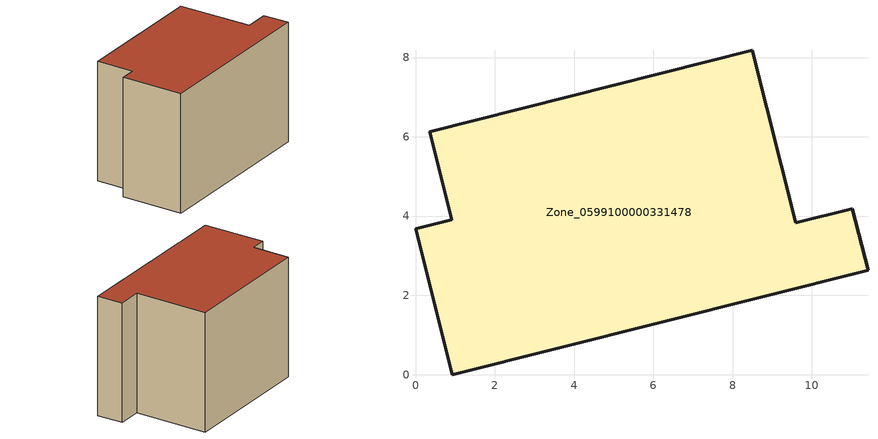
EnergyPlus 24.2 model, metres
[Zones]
Zone_0599100000331478
 floor ground (C_G): 0,3.68 0.91,3.91 0.36,6.13 8.5,8.18 9.59,3.83 11.02,4.19 11.42,2.63 0.92,0 z0
 wall outside (C_F): 0.91,3.91 0,3.68 0.92,0 11.42,2.63 11.02,4.19 9.59,3.83 8.5,8.18 0.36,6.13 0.91,3.91 z0:7.28
 roof outside (C_R): 11.02,4.19 9.59,3.83 8.5,8.18 0.36,6.13 0.91,3.91 0,3.68 0.92,0 11.42,2.63 z7.28
[BUILDING]
Pand.0599100000331478: North Axis=0; Terrain=City; Loads Convergence Tolerance Value=0.04; Temperature Convergence Tolerance Value=0.4; Solar Distribution=FullExterior; Maximum Number of Warmup Days=25; Minimum Number of Warmup Days=1
[Site:Location]
Rotterdam.The.Hague.AP_ZH_NLD Design_Conditions: Latitude=51.96; Longitude=4.45; Time Zone=1; Elevation=-4.5
[SITE:GROUNDTEMPERATURE:BUILDINGSURFACE]
18, 18, 18, 18, 18, 18, 18, 18, 18, 18, 18, 18
[MATERIAL] Thermal Absorptance=0.9; Solar Absorptance=0.7; Visible Absorptance=0.7
Name | Roughness | Thickness | Conductivity | Density | Specific Heat
G.TI.1975-1991 | MediumSmooth | 0.15 | 0.288461 | 540 | 1210
F.TI.1975-1991 | Rough | 0.3 | 0.230769 | 1920 | 840
R.TI.1975-1991 | MediumRough | 0.2 | 0.153846 | 1500 | 1000
[CONSTRUCTION]
C_G: G.TI.1975-1991
C_F: F.TI.1975-1991
C_R: R.TI.1975-1991
[ZONE]
Zone_0599100000331478: Type=1; Multiplier=1; Ceiling Height=Autocalculate; Volume=Autocalculate; Floor Area=autocalculate; Part of Total Floor Area=Yes
[ZONEINFILTRATION:DESIGNFLOWRATE]
Infil_Zone_0599100000331478: Zone or ZoneList or Space or SpaceList=Zone_0599100000331478; Schedule=AlwaysOn; Design Flow Rate Calculation Method=Flow/Area; Flow Rate per Floor Area=0.003; Constant Term Coefficient=1; Temperature Term Coefficient=0; Velocity Term Coefficient=0; Velocity Squared Term Coefficient=0
[HVACTEMPLATE:ZONE:IDEALLOADSAIRSYSTEM]
Zone_0599100000331478: Maximum Heating Supply Air Temperature=50; Minimum Cooling Supply Air Temperature=13; Maximum Heating Supply Air Humidity Ratio=0.0156; Minimum Cooling Supply Air Humidity Ratio=0.0077; Heating Limit=NoLimit; Cooling Limit=NoLimit; Dehumidification Control Type=ConstantSensibleHeatRatio; Cooling Sensible Heat Ratio=0.7; Dehumidification Setpoint=60; Humidification Control Type=None; Humidification Setpoint=30; Outdoor Air Method=None; Outdoor Air Flow Rate per Person=0.00944; Outdoor Air Flow Rate per Zone Floor Area=0; Outdoor Air Flow Rate per Zone=0; Demand Controlled Ventilation Type=None; Outdoor Air Economizer Type=NoEconomizer; Heat Recovery Type=None; Sensible Heat Recovery Effectiveness=0.7; Latent Heat Recovery Effectiveness=0.65
[ZONECONTROL:THERMOSTAT]
ThermostatControl_Zone_0599100000331478: Zone or ZoneList=Zone_0599100000331478; Control Type Schedule=DualSetpointControlType; Control 1=Thermostat_Zone_0599100000331478; Temperature Difference Between Cutout And Setpoint=0
[THERMOSTATSETPOINT:DUALSETPOINT]
Thermostat_Zone_0599100000331478: Heating Setpoint Temperature Schedule=HeatingSetpoint_Zone_0599100000331478; Cooling Setpoint Temperature Schedule=CoolingSetpoint_Zone_0599100000331478
[SCHEDULE:COMPACT]
HeatingSetpoint_Zone_0599100000331478: Through: 12/31, For: AllDays, Until: 24:00, 21
CoolingSetpoint_Zone_0599100000331478: Through: 12/31, For: AllDays, Until: 24:00, 24
DualSetpointControlType: Through: 12/31, For: AllDays, Until: 24:00, 4
AlwaysOn: Through: 12/31, For: AllDays, Until: 24:00, 1
